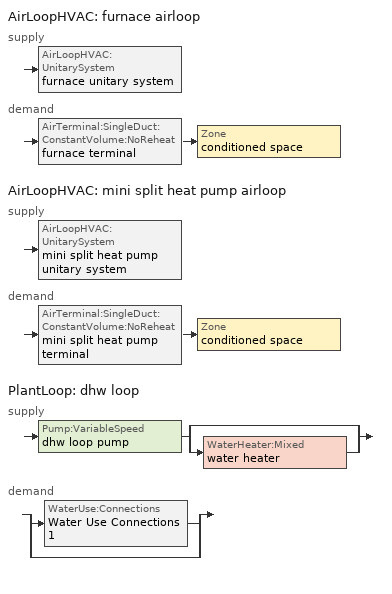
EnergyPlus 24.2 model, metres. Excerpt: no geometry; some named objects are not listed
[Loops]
AirLoopHVAC 'furnace airloop'
 supply: AirLoopHVAC:UnitarySystem 'furnace unitary system'
 demand: AirTerminal:SingleDuct:ConstantVolume:NoReheat 'furnace terminal' > Zone 'conditioned space'
AirLoopHVAC 'mini split heat pump airloop'
 supply: AirLoopHVAC:UnitarySystem 'mini split heat pump unitary system'
 demand: AirTerminal:SingleDuct:ConstantVolume:NoReheat 'mini split heat pump terminal' > Zone 'conditioned space'
PlantLoop 'dhw loop'
 supply: Pump:VariableSpeed 'dhw loop pump' > split
  | bypass
  | WaterHeater:Mixed 'water heater'
 demand: split
  | WaterUse:Connections 'Water Use Connections 1'
  | bypass
[ZoneControl:Thermostat]
conditioned space Thermostat: Zone or ZoneList=conditioned space; Control Type Schedule=conditioned space Thermostat Schedule; Control 1=conditioned space temperature setpoint; Temperature Difference Between Cutout And Setpoint {deltaC}=0
[ThermostatSetpoint:DualSetpoint]
conditioned space temperature setpoint: Heating Setpoint Temperature Schedule=heating setpoint; Cooling Setpoint Temperature Schedule=cooling setpoint
[AirTerminal:SingleDuct:ConstantVolume:NoReheat] Availability Schedule=Always On Discrete
Name | Maximum Air Flow Rate {m3/s}
furnace terminal | 0.518198
mini split heat pump terminal | 0.37567
[Zone equipment]
conditioned space: furnace terminal, mini split heat pump terminal
[AirLoopHVAC] Design Return Air Flow Fraction of Supply Air Flow=1
Name | Design Supply Air Flow Rate {m3/s}
furnace airloop | 0.518198
mini split heat pump airloop | 0.37567
[Sizing:System] Type of Load to Size On=Sensible; Design Outdoor Air Flow Rate {m3/s}=Autosize; Central Heating Maximum System Air Flow Ratio=0.3; Preheat Design Temperature {C}=7; Preheat Design Humidity Ratio {kgWater/kgDryAir}=0.008; Precool Design Temperature {C}=12.8; Precool Design Humidity Ratio {kgWater/kgDryAir}=0.008; Central Cooling Design Supply Air Temperature {C}=12.8; Central Heating Design Supply Air Temperature {C}=16.7; Type of Zone Sum to Use=NonCoincident; 100% Outdoor Air in Cooling=Yes; 100% Outdoor Air in Heating=Yes; Central Cooling Design Supply Air Humidity Ratio {kgWater/kgDryAir}=0.0085; Central Heating Design Supply Air Humidity Ratio {kgWater/kgDryAir}=0.008; Cooling Supply Air Flow Rate Method=DesignDay; Cooling Supply Air Flow Rate {m3/s}=0; Cooling Supply Air Flow Rate Per Floor Area {m3/s-m2}=0.00996765; Cooling Fraction of Autosized Cooling Supply Air Flow Rate=1; Cooling Supply Air Flow Rate Per Unit Cooling Capacity {m3/s-W}=3.94755e-05; Heating Supply Air Flow Rate Method=DesignDay; Heating Supply Air Flow Rate {m3/s}=0; Heating Supply Air Flow Rate Per Floor Area {m3/s-m2}=0.00996765; Heating Fraction of Autosized Heating Supply Air Flow Rate=1; Heating Fraction of Autosized Cooling Supply Air Flow Rate=1; Heating Supply Air Flow Rate Per Unit Heating Capacity {m3/s-W}=3.15882e-05; System Outdoor Air Method=ZoneSum; Zone Maximum Outdoor Air Fraction=1; Cooling Design Capacity Method=CoolingDesignCapacity; Cooling Design Capacity {W}=Autosize; Cooling Design Capacity Per Floor Area {W/m2}=234.7; Fraction of Autosized Cooling Design Capacity=1; Heating Design Capacity Method=HeatingDesignCapacity; Heating Design Capacity {W}=Autosize; Heating Design Capacity Per Floor Area {W/m2}=157; Fraction of Autosized Heating Design Capacity=1; Central Cooling Capacity Control Method=OnOff; Occupant Diversity=Autosize
furnace airloop; mini split heat pump airloop
[AvailabilityManager:Scheduled] Schedule=Always On Discrete
furnace airloop Availability Manager; mini split heat pump airloop Availability Manager
[AirLoopHVAC:UnitarySystem] Control Type=Load; Controlling Zone or Thermostat Location=conditioned space; Dehumidification Control Type=None; Availability Schedule=Always On Discrete; Fan Placement=BlowThrough; DX Heating Coil Sizing Ratio=1; Use DOAS DX Cooling Coil=No; Minimum Supply Air Temperature {C}=2; Latent Load Control=SensibleOnlyLoadControl; Heating Supply Air Flow Rate Method=SupplyAirFlowRate; No Load Supply Air Flow Rate Method=SupplyAirFlowRate; No Load Supply Air Flow Rate {m3/s}=0; No Load Supply Air Flow Rate Control Set To Low Speed=Yes; Maximum Supply Air Temperature {C}=48.8889; Maximum Outdoor Dry-Bulb Temperature for Supplemental Heater Operation {C}=21; Ancillary On-Cycle Electric Power {W}=0; Ancillary Off-Cycle Electric Power {W}=0
Name | Supply Fan | Supply Air Fan Operating Mode Schedule | Heating Coil | Cooling Supply Air Flow Rate Method | Heating Supply Air Flow Rate {m3/s} | Cooling Coil | Cooling Supply Air Flow Rate {m3/s} | Design Specification Multispeed Object
furnace unitary system | furnace supply fan | furnace auto fan schedule | furnace htg coil | None | 0.518198
mini split heat pump unitary system | mini split heat pump supply fan | mini split heat pump auto fan schedule | mini split heat pump htg coil | SupplyAirFlowRate | 0.37567 | mini split heat pump clg coil | 0.37567 | Unitary System Performance Multispeed 1
[Fan:SystemModel] Availability Schedule=Always On Discrete; Speed Control Method=Discrete; Electric Power Minimum Flow Rate Fraction=0.2; Design Pressure Rise {Pa}=500; Motor Efficiency=1; Motor In Air Stream Fraction=1; Design Electric Power Consumption {W}=Autosize; Design Power Sizing Method=PowerPerFlow; Electric Power Per Unit Flow Rate Per Unit Pressure {W/((m3/s)-Pa)}=1.66667; Fan Total Efficiency=0.7; Motor Loss Radiative Fraction=0
Name | Design Maximum Air Flow Rate {m3/s} | Electric Power Per Unit Flow Rate {W/(m3/s)} | Number of Speeds | Speed Flow Fraction 1 | Speed Electric Power Fraction 1 | Speed Flow Fraction 2 | Speed Electric Power Fraction 2 | Speed Flow Fraction 3 | Speed Electric Power Fraction 3 | Speed Flow Fraction 4 | Speed Electric Power Fraction 4
furnace supply fan | 0.518198 | 1059.44 | 1 | 1 | 1
mini split heat pump supply fan | 0.462648 | 148.322 | 4 | 0.20706 | 0.00888 | 0.252 | 0.016 | 0.812 | 0.53539 | 1 | 1
[Coil:Heating:Fuel]
furnace htg coil: Availability Schedule=Always On Discrete; Fuel Type=FuelOilNo2; Burner Efficiency=0.83; Nominal Capacity {W}=17644.3; On Cycle Parasitic Electric Load {W}=0; Off Cycle Parasitic Fuel Load {W}=0
[Coil:Heating:DX:MultiSpeed]
mini split heat pump htg coil: Availability Schedule=Always On Discrete; Minimum Outdoor Dry-Bulb Temperature for Compressor Operation {C}=-3.88889; Crankcase Heater Capacity {W}=50; Maximum Outdoor Dry-Bulb Temperature for Crankcase Heater Operation {C}=10; Defrost Energy Input Ratio Function of Temperature Curve=Defrosteir; Maximum Outdoor Dry-Bulb Temperature for Defrost Operation {C}=4.44444; Defrost Strategy=ReverseCycle; Defrost Control=Timed; Defrost Time Period Fraction=0.058333; Resistive Defrost Heater Capacity {W}=AutoSize; Apply Part Load Fraction to Speeds Greater than 1=No; Fuel Type=Electricity; Region number for Calculating HSPF=4; Number of Speeds=2; Speed Gross Rated Heating Capacity 1 {W}=2171.32; Speed Gross Rated Heating COP 1 {W/W}=4.43067; Speed Rated Air Flow Rate 1 {m3/s}=0.116612; Speed Rated Supply Air Fan Power Per Volume Flow Rate 2017 1 {W/(m3/s)}=773.3; Speed Rated Supply Air Fan Power Per Volume Flow Rate 2023 1 {W/(m3/s)}=934.4; Speed Heating Capacity Function of Temperature Curve Name 1=Heat-CAP-fT1; Speed Heating Capacity Function of Flow Fraction Curve Name 1=Heat-CAP-fFF1; Speed Energy Input Ratio Function of Temperature Curve Name 1=Heat-EIR-fT1; Speed Energy Input Ratio Function of Flow Fraction Curve Name 1=Heat-EIR-fFF1; Speed Part Load Fraction Correlation Curve Name 1=Heat-PLF-fPLR1; Speed Rated Waste Heat Fraction of Power Input 1=0.2; Speed Waste Heat Function of Temperature Curve Name 1=ConstantBiquadratic 1; Speed Gross Rated Heating Capacity 2 {W}=8552.05; Speed Gross Rated Heating COP 2 {W/W}=3.10039; Speed Rated Air Flow Rate 2 {m3/s}=0.462744; Speed Rated Supply Air Fan Power Per Volume Flow Rate 2017 2 {W/(m3/s)}=773.3; Speed Rated Supply Air Fan Power Per Volume Flow Rate 2023 2 {W/(m3/s)}=934.4; Speed Heating Capacity Function of Temperature Curve Name 2=Heat-CAP-fT2; Speed Heating Capacity Function of Flow Fraction Curve Name 2=Heat-CAP-fFF2; Speed Energy Input Ratio Function of Temperature Curve Name 2=Heat-EIR-fT2; Speed Energy Input Ratio Function of Flow Fraction Curve Name 2=Heat-EIR-fFF2; Speed Part Load Fraction Correlation Curve Name 2=Heat-PLF-fPLR2; Speed Rated Waste Heat Fraction of Power Input 2=0.2; Speed Waste Heat Function of Temperature Curve Name 2=ConstantBiquadratic 1
[Coil:Cooling:DX:MultiSpeed]
mini split heat pump clg coil: Availability Schedule=Always On Discrete; Condenser Type=AirCooled; Minimum Outdoor Dry-Bulb Temperature for Compressor Operation {C}=-25; Apply Part Load Fraction to Speeds Greater than 1=No; Apply Latent Degradation to Speeds Greater than 1=No; Crankcase Heater Capacity {W}=50; Maximum Outdoor Dry-Bulb Temperature for Crankcase Heater Operation {C}=10; Basin Heater Capacity {W/K}=0; Basin Heater Setpoint Temperature {C}=2; Fuel Type=Electricity; Number of Speeds=2; Speed Gross Rated Total Cooling Capacity 1 {W}=1785.62; Speed Gross Rated Sensible Heat Ratio 1=0.806404; Speed Gross Rated Cooling COP 1 {W/W}=4.12611; Speed Rated Air Flow Rate 1 {m3/s}=0.0958163; Speed Rated Evaporator Fan Power Per Volume Flow Rate 2017 1 {W/(m3/s)}=773.3; Speed Rated Evaporator Fan Power Per Volume Flow Rate 2023 1 {W/(m3/s)}=934.4; Speed Total Cooling Capacity Function of Temperature Curve Name 1=Cool-CAP-fT1; Speed Total Cooling Capacity Function of Flow Fraction Curve Name 1=Cool-CAP-fFF1; Speed Energy Input Ratio Function of Temperature Curve Name 1=Cool-EIR-fT1; Speed Energy Input Ratio Function of Flow Fraction Curve Name 1=Cool-EIR-fFF1; Speed Part Load Fraction Correlation Curve Name 1=Cool-PLF-fPLR1; Speed Nominal Time for Condensate Removal to Begin 1 {s}=1000; Speed Ratio of Initial Moisture Evaporation Rate and Steady State Latent Capacity 1=1.5; Speed Maximum Cycling Rate 1 {cycles/hr}=3; Speed Latent Capacity Time Constant 1 {s}=45; Speed Rated Waste Heat Fraction of Power Input 1=0.2; Speed Waste Heat Function of Temperature Curve Name 1=ConstantBiquadratic; Speed Evaporative Condenser Effectiveness 1=0.9; Speed Evaporative Condenser Air Flow Rate 1 {m3/s}=AutoSize; Speed Rated Evaporative Condenser Pump Power Consumption 1 {W}=AutoSize; Speed Gross Rated Total Cooling Capacity 2 {W}=7036.75; Speed Gross Rated Sensible Heat Ratio 2=0.759942; Speed Gross Rated Cooling COP 2 {W/W}=3.06265; Speed Rated Air Flow Rate 2 {m3/s}=0.375749; Speed Rated Evaporator Fan Power Per Volume Flow Rate 2017 2 {W/(m3/s)}=773.3; Speed Rated Evaporator Fan Power Per Volume Flow Rate 2023 2 {W/(m3/s)}=934.4; Speed Total Cooling Capacity Function of Temperature Curve Name 2=Cool-CAP-fT2; Speed Total Cooling Capacity Function of Flow Fraction Curve Name 2=Cool-CAP-fFF2; Speed Energy Input Ratio Function of Temperature Curve Name 2=Cool-EIR-fT2; Speed Energy Input Ratio Function of Flow Fraction Curve Name 2=Cool-EIR-fFF2; Speed Part Load Fraction Correlation Curve Name 2=Cool-PLF-fPLR2; Speed Nominal Time for Condensate Removal to Begin 2 {s}=1000; Speed Ratio of Initial Moisture Evaporation Rate and Steady State Latent Capacity 2=1.5; Speed Maximum Cycling Rate 2 {cycles/hr}=3; Speed Latent Capacity Time Constant 2 {s}=45; Speed Rated Waste Heat Fraction of Power Input 2=0.2; Speed Waste Heat Function of Temperature Curve Name 2=ConstantBiquadratic; Speed Evaporative Condenser Effectiveness 2=0.9; Speed Evaporative Condenser Air Flow Rate 2 {m3/s}=AutoSize; Speed Rated Evaporative Condenser Pump Power Consumption 2 {W}=AutoSize
[UnitarySystemPerformance:Multispeed]
Unitary System Performance Multispeed 1: Number of Speeds for Heating=2; Number of Speeds for Cooling=2; Single Mode Operation=No; No Load Supply Air Flow Rate Ratio=1; Heating Speed Supply Air Flow Ratio 1=0.310345; Cooling Speed Supply Air Flow Ratio 1=0.255; Heating Speed Supply Air Flow Ratio 2=1.23153; Cooling Speed Supply Air Flow Ratio 2=1
[PlantLoop]
dhw loop: Fluid Type=Water; Plant Equipment Operation Scheme=dhw loop Operation Schemes; Maximum Loop Temperature {C}=100; Minimum Loop Temperature {C}=0; Maximum Loop Flow Rate {m3/s}=0.01; Minimum Loop Flow Rate {m3/s}=0; Plant Loop Volume {m3}=0.003; Load Distribution Scheme=Optimal; Plant Loop Demand Calculation Scheme=SingleSetpoint; Common Pipe Simulation=None
[Sizing:Plant]
dhw loop: Loop Type=Heating; Design Loop Exit Temperature {C}=56; Loop Design Temperature Difference {deltaC}=5.55556; Sizing Option=NonCoincident; Zone Timesteps in Averaging Window=1; Coincident Sizing Factor Mode=None
[Pump:VariableSpeed]
dhw loop pump: Design Maximum Flow Rate {m3/s}=0.01; Design Pump Head {Pa}=1; Design Power Consumption {W}=0; Motor Efficiency=0.85; Fraction of Motor Inefficiencies to Fluid Stream=0; Coefficient 1 of the Part Load Performance Curve=0; Coefficient 2 of the Part Load Performance Curve=1; Coefficient 3 of the Part Load Performance Curve=0; Coefficient 4 of the Part Load Performance Curve=0; Design Minimum Flow Rate {m3/s}=0; Pump Control Type=Intermittent; Skin Loss Radiative Fraction=0.5; Design Power Sizing Method=PowerPerFlowPerPressure; Design Electric Power per Unit Flow Rate {W/(m3/s)}=348701.1; Design Shaft Power per Unit Flow Rate per Unit Head {W/((m3/s)-Pa)}=1.28205; Design Minimum Flow Rate Fraction=0
[WaterHeater:Mixed]
water heater: Tank Volume {m3}=0.170344; Setpoint Temperature Schedule=water heater setpoint; Deadband Temperature Difference {deltaC}=2; Maximum Temperature Limit {C}=99; Heater Control Type=Cycle; Heater Maximum Capacity {W}=11999.8; Heater Minimum Capacity {W}=0; Heater Ignition Minimum Flow Rate {m3/s}=0; Heater Ignition Delay {s}=0; Heater Fuel Type=Electricity; Heater Thermal Efficiency=1; Off Cycle Parasitic Fuel Consumption Rate {W}=0; Off Cycle Parasitic Fuel Type=Electricity; Off Cycle Parasitic Heat Fraction to Tank=0; On Cycle Parasitic Fuel Consumption Rate {W}=0; On Cycle Parasitic Fuel Type=Electricity; On Cycle Parasitic Heat Fraction to Tank=0; Ambient Temperature Indicator=Zone; Ambient Temperature Zone=conditioned space; Off Cycle Loss Coefficient to Ambient Temperature {W/K}=2.90339; Off Cycle Loss Fraction to Zone=1; On Cycle Loss Coefficient to Ambient Temperature {W/K}=2.90339; On Cycle Loss Fraction to Zone=1; Use Side Effectiveness=1; Source Side Effectiveness=1; Use Side Design Flow Rate {m3/s}=Autosize; Source Side Design Flow Rate {m3/s}=Autosize; Indirect Water Heating Recovery Time {hr}=1.5; Source Side Flow Control Mode=IndirectHeatPrimarySetpoint
[WaterHeater:Sizing]
water heater: Design Mode=PeakDraw; Time Storage Can Meet Peak Draw {hr}=0.538503; Time for Tank Recovery {hr}=0; Nominal Tank Volume for Autosizing Plant Connections {m3}=1
[SetpointManager:Scheduled]
Setpoint Manager Scheduled 1: Control Variable=Temperature; Schedule=dhw temp
[WaterUse:Connections]
Water Use Connections 1: Drain Water Heat Exchanger Type=None; Drain Water Heat Exchanger Destination=Plant; Water Use Equipment Name 1=dhw fixtures; Water Use Equipment Name 2=dhw distribution waste; Water Use Equipment Name 3=clothes washer; Water Use Equipment Name 4=dishwasher
[WaterUse:Equipment]
Name | Peak Flow Rate {m3/s} | Flow Rate Fraction Schedule | Target Temperature Schedule
dhw fixtures | 4.47036e-06 | dhw fixtures schedule | mixed water temperature schedule
dhw distribution waste | 1.35522e-06 | dhw fixtures schedule | mixed water temperature schedule
clothes washer | 9.69919e-07 | clothes washer schedule
dishwasher | 2.90872e-07 | dishwasher schedule
[PlantEquipmentOperationSchemes]
dhw loop Operation Schemes: Control Scheme Object Type 1=PlantEquipmentOperation:HeatingLoad; Control Scheme Name 1=dhw loop Heating Operation Scheme; Control Scheme Schedule Name 1=Always On Discrete
[PlantEquipmentOperation:HeatingLoad]
dhw loop Heating Operation Scheme: Load Range Lower Limit 1 {W}=0; Load Range Upper Limit 1 {W}=1000000000; Range Equipment List Name 1=dhw loop Heating Equipment List
[PlantEquipmentList]
dhw loop Heating Equipment List: WaterHeater:Mixed, water heater
[EnergyManagementSystem:GlobalVariable]
furnace_airloop_Fan_RTF
infil_program_Qfan
infil_program_Qinf
mini_split_heat_pump_airloop_Fan_RTF
natural_vent_program_Qnv
natural_vent_program_Qwhf
[EnergyManagementSystem:InternalVariable] Internal Data Type=Fan Maximum Mass Flow Rate
Name | Internal Data Index Key
furnace_airloop_max_sup_fan_mfr | furnace supply fan
mini_split_heat_pump_airloop_max_sup_fan_mfr | mini split heat pump supply fan
[EnergyManagementSystem:Sensor]
Name | Output:Variable or Output:Meter Index Key | Output:Variable or Output:Meter
airflow_gain | infil flow | Infiltration Sensible Heat Gain Energy
airflow_gain_1 | natural vent flow | Infiltration Sensible Heat Gain Energy
airflow_gain_2 | whole house fan flow | Infiltration Sensible Heat Gain Energy
airflow_loss | infil flow | Infiltration Sensible Heat Loss Energy
airflow_loss_1 | natural vent flow | Infiltration Sensible Heat Loss Energy
airflow_loss_2 | whole house fan flow | Infiltration Sensible Heat Loss Energy
clg_load_cond |  | Cooling:EnergyTransfer:Zone:CONDITIONED SPACE
clg_sp_s; clg_sp_s_1 | cooling setpoint | Schedule Value
clothes_dryer_exhaust_0_sch_s | clothes dryer exhaust 0 schedule | Schedule Value
conditioned_space_clg_unmet_s | conditioned space | Zone Cooling Setpoint Not Met Time
conditioned_space_htg_unmet_s | conditioned space | Zone Heating Setpoint Not Met Time
cool_season | cooling season schedule | Schedule Value
dhw_loss | water heater | Water Heater Heat Loss Energy
dhw_rtf | water heater | Water Heater Runtime Fraction
fridge_tin_s; tin_s; tin_s_1 | conditioned space | Zone Mean Air Temperature
furnace_airloop_Fan_RTF_s | furnace supply fan | Fan Runtime Fraction
furnace_htg_coil_s | furnace htg coil | Heating Coil Heating Energy
furnace_supply_fan_s | furnace supply fan | Fan Electricity Energy
htg_load_cond |  | Heating:EnergyTransfer:Zone:CONDITIONED SPACE
htg_sp_s; htg_sp_s_1 | heating setpoint | Schedule Value
ig_ee_conv | clothes dryer | Electric Equipment Convective Heating Energy
ig_ee_conv_1 | clothes washer | Electric Equipment Convective Heating Energy
ig_ee_conv_2 | cooking range | Electric Equipment Convective Heating Energy
ig_ee_conv_3 | dishwasher | Electric Equipment Convective Heating Energy
ig_ee_conv_4 | fridge | Electric Equipment Convective Heating Energy
ig_ee_conv_5 | misc plug loads | Electric Equipment Convective Heating Energy
ig_ee_conv_6 | whole house fan | Electric Equipment Convective Heating Energy
ig_ee_rad | clothes dryer | Electric Equipment Radiant Heating Energy
ig_ee_rad_1 | clothes washer | Electric Equipment Radiant Heating Energy
ig_ee_rad_2 | cooking range | Electric Equipment Radiant Heating Energy
ig_ee_rad_3 | dishwasher | Electric Equipment Radiant Heating Energy
ig_ee_rad_4 | fridge | Electric Equipment Radiant Heating Energy
ig_ee_rad_5 | misc plug loads | Electric Equipment Radiant Heating Energy
ig_ee_rad_6 | whole house fan | Electric Equipment Radiant Heating Energy
ig_lgt_conv | interior lighting | Lights Convective Heating Energy
ig_lgt_rad | interior lighting | Lights Radiant Heating Energy
ig_lgt_vis | interior lighting | Lights Visible Radiation Heating Energy
ig_oe_conv | clothes dryer 1 | Other Equipment Convective Heating Energy
ig_oe_conv_1 | cooking range 1 | Other Equipment Convective Heating Energy
ig_oe_conv_2 | general water use latent | Other Equipment Convective Heating Energy
ig_oe_conv_3 | general water use sensible | Other Equipment Convective Heating Energy
ig_oe_conv_4 | water heater energy adjustment1 | Other Equipment Convective Heating Energy
ig_oe_rad | clothes dryer 1 | Other Equipment Radiant Heating Energy
ig_oe_rad_1 | cooking range 1 | Other Equipment Radiant Heating Energy
ig_oe_rad_2 | general water use latent | Other Equipment Radiant Heating Energy
ig_oe_rad_3 | general water use sensible | Other Equipment Radiant Heating Energy
ig_oe_rad_4 | water heater energy adjustment1 | Other Equipment Radiant Heating Energy
ig_ppl_conv | occupants | People Convective Heating Energy
ig_ppl_rad | occupants | People Radiant Heating Energy
im_conv | furniture mass conditioned space 1 | Surface Inside Face Convection Heat Gain Energy
im_conv_1 | partition wall mass | Surface Inside Face Convection Heat Gain Energy
im_ig | furniture mass conditioned space 1 | Surface Inside Face Internal Gains Radiation Heat Gain Energy
im_ig_1 | partition wall mass | Surface Inside Face Internal Gains Radiation Heat Gain Energy
im_lgt | furniture mass conditioned space 1 | Surface Inside Face Lights Radiation Heat Gain Energy
im_lgt_1 | partition wall mass | Surface Inside Face Lights Radiation Heat Gain Energy
im_sol | furniture mass conditioned space 1 | Surface Inside Face Solar Radiation Heat Gain Energy
im_sol_1 | partition wall mass | Surface Inside Face Solar Radiation Heat Gain Energy
im_surf | furniture mass conditioned space 1 | Surface Inside Face Net Surface Thermal Radiation Heat Gain Energy
im_surf_1 | partition wall mass | Surface Inside Face Net Surface Thermal Radiation Heat Gain Energy
mini_split_heat_pump_airloop_Fan_RTF_s | mini split heat pump supply fan | Fan Runtime Fraction Speed 1
mini_split_heat_pump_airloop_Fan_RTF_s_1 | mini split heat pump supply fan | Fan Runtime Fraction Speed 2
mini_split_heat_pump_airloop_Fan_RTF_s_2 | mini split heat pump supply fan | Fan Runtime Fraction Speed 3
mini_split_heat_pump_airloop_Fan_RTF_s_3 | mini split heat pump supply fan | Fan Runtime Fraction Speed 4
mini_split_heat_pump_clg_coil_s | mini split heat pump clg coil | Cooling Coil Total Cooling Energy
mini_split_heat_pump_htg_coil_s | mini split heat pump htg coil | Heating Coil Heating Energy
mini_split_heat_pump_supply_fan_s | mini split heat pump supply fan | Fan Electricity Energy
mv_conv | mech vent house fan | Electric Equipment Convective Heating Energy
mv_conv_1 | mech vent house fan cfis | Electric Equipment Convective Heating Energy
mv_conv_2 | mech vent house fan latent load | Other Equipment Convective Heating Energy
mv_conv_3 | mech vent house fan sensible load | Other Equipment Convective Heating Energy
mv_rad | mech vent house fan | Electric Equipment Radiant Heating Energy
mv_rad_1 | mech vent house fan cfis | Electric Equipment Radiant Heating Energy
mv_rad_2 | mech vent house fan latent load | Other Equipment Radiant Heating Energy
mv_rad_3 | mech vent house fan sensible load | Other Equipment Radiant Heating Energy
natural_vent_s | natural vent schedule | Schedule Value
out_pb_s |  | Site Outdoor Air Barometric Pressure
out_wt_s |  | Site Outdoor Air Humidity Ratio
site_vw_s |  | Site Wind Speed
ss_back_out | Window1 | Surface Window Shortwave from Zone Back Out Window Heat Transfer Rate
ss_back_out_1 | Window10 | Surface Window Shortwave from Zone Back Out Window Heat Transfer Rate
ss_back_out_10 | Window5 | Surface Window Shortwave from Zone Back Out Window Heat Transfer Rate
ss_back_out_11 | Window6 | Surface Window Shortwave from Zone Back Out Window Heat Transfer Rate
ss_back_out_12 | Window7 | Surface Window Shortwave from Zone Back Out Window Heat Transfer Rate
ss_back_out_13 | Window8 | Surface Window Shortwave from Zone Back Out Window Heat Transfer Rate
ss_back_out_14 | Window9 | Surface Window Shortwave from Zone Back Out Window Heat Transfer Rate
ss_back_out_2 | Window12 | Surface Window Shortwave from Zone Back Out Window Heat Transfer Rate
ss_back_out_3 | Window14 | Surface Window Shortwave from Zone Back Out Window Heat Transfer Rate
ss_back_out_4 | Window15 | Surface Window Shortwave from Zone Back Out Window Heat Transfer Rate
ss_back_out_5 | Window17 | Surface Window Shortwave from Zone Back Out Window Heat Transfer Rate
ss_back_out_6 | Window18 | Surface Window Shortwave from Zone Back Out Window Heat Transfer Rate
ss_back_out_7 | Window19 | Surface Window Shortwave from Zone Back Out Window Heat Transfer Rate
ss_back_out_8 | Window2 | Surface Window Shortwave from Zone Back Out Window Heat Transfer Rate
ss_back_out_9 | Window3 | Surface Window Shortwave from Zone Back Out Window Heat Transfer Rate
ss_conv | Door1 | Surface Inside Face Convection Heat Gain Energy
ss_conv_1 | Door3 | Surface Inside Face Convection Heat Gain Energy
ss_conv_10 | Window2 | Surface Inside Face Convection Heat Gain Energy
ss_conv_11 | Window3 | Surface Inside Face Convection Heat Gain Energy
ss_conv_12 | Window5 | Surface Inside Face Convection Heat Gain Energy
ss_conv_13 | Window6 | Surface Inside Face Convection Heat Gain Energy
ss_conv_14 | Window7 | Surface Inside Face Convection Heat Gain Energy
ss_conv_15 | Window8 | Surface Inside Face Convection Heat Gain Energy
ss_conv_16 | Window9 | Surface Inside Face Convection Heat Gain Energy
ss_conv_2 | Window1 | Surface Inside Face Convection Heat Gain Energy
ss_conv_3 | Window10 | Surface Inside Face Convection Heat Gain Energy
ss_conv_4 | Window12 | Surface Inside Face Convection Heat Gain Energy
ss_conv_5 | Window14 | Surface Inside Face Convection Heat Gain Energy
ss_conv_6 | Window15 | Surface Inside Face Convection Heat Gain Energy
ss_conv_7 | Window17 | Surface Inside Face Convection Heat Gain Energy
ss_conv_8 | Window18 | Surface Inside Face Convection Heat Gain Energy
ss_conv_9 | Window19 | Surface Inside Face Convection Heat Gain Energy
ss_ig | Door1 | Surface Inside Face Internal Gains Radiation Heat Gain Energy
ss_ig_1 | Door3 | Surface Inside Face Internal Gains Radiation Heat Gain Energy
ss_ig_10 | Window2 | Surface Inside Face Internal Gains Radiation Heat Gain Energy
ss_ig_11 | Window3 | Surface Inside Face Internal Gains Radiation Heat Gain Energy
ss_ig_12 | Window5 | Surface Inside Face Internal Gains Radiation Heat Gain Energy
ss_ig_13 | Window6 | Surface Inside Face Internal Gains Radiation Heat Gain Energy
ss_ig_14 | Window7 | Surface Inside Face Internal Gains Radiation Heat Gain Energy
ss_ig_15 | Window8 | Surface Inside Face Internal Gains Radiation Heat Gain Energy
ss_ig_16 | Window9 | Surface Inside Face Internal Gains Radiation Heat Gain Energy
ss_ig_2 | Window1 | Surface Inside Face Internal Gains Radiation Heat Gain Energy
ss_ig_3 | Window10 | Surface Inside Face Internal Gains Radiation Heat Gain Energy
ss_ig_4 | Window12 | Surface Inside Face Internal Gains Radiation Heat Gain Energy
ss_ig_5 | Window14 | Surface Inside Face Internal Gains Radiation Heat Gain Energy
ss_ig_6 | Window15 | Surface Inside Face Internal Gains Radiation Heat Gain Energy
ss_ig_7 | Window17 | Surface Inside Face Internal Gains Radiation Heat Gain Energy
ss_ig_8 | Window18 | Surface Inside Face Internal Gains Radiation Heat Gain Energy
ss_ig_9 | Window19 | Surface Inside Face Internal Gains Radiation Heat Gain Energy
ss_lgt | Door1 | Surface Inside Face Lights Radiation Heat Gain Energy
ss_lgt_1 | Door3 | Surface Inside Face Lights Radiation Heat Gain Energy
ss_sol | Door1 | Surface Inside Face Solar Radiation Heat Gain Energy
ss_sol_1 | Door3 | Surface Inside Face Solar Radiation Heat Gain Energy
ss_surf | Door1 | Surface Inside Face Net Surface Thermal Radiation Heat Gain Energy
ss_surf_1 | Door3 | Surface Inside Face Net Surface Thermal Radiation Heat Gain Energy
ss_surf_10 | Window2 | Surface Inside Face Net Surface Thermal Radiation Heat Gain Energy
ss_surf_11 | Window3 | Surface Inside Face Net Surface Thermal Radiation Heat Gain Energy
ss_surf_12 | Window5 | Surface Inside Face Net Surface Thermal Radiation Heat Gain Energy
ss_surf_13 | Window6 | Surface Inside Face Net Surface Thermal Radiation Heat Gain Energy
ss_surf_14 | Window7 | Surface Inside Face Net Surface Thermal Radiation Heat Gain Energy
ss_surf_15 | Window8 | Surface Inside Face Net Surface Thermal Radiation Heat Gain Energy
ss_surf_16 | Window9 | Surface Inside Face Net Surface Thermal Radiation Heat Gain Energy
ss_surf_2 | Window1 | Surface Inside Face Net Surface Thermal Radiation Heat Gain Energy
ss_surf_3 | Window10 | Surface Inside Face Net Surface Thermal Radiation Heat Gain Energy
ss_surf_4 | Window12 | Surface Inside Face Net Surface Thermal Radiation Heat Gain Energy
ss_surf_5 | Window14 | Surface Inside Face Net Surface Thermal Radiation Heat Gain Energy
ss_surf_6 | Window15 | Surface Inside Face Net Surface Thermal Radiation Heat Gain Energy
ss_surf_7 | Window17 | Surface Inside Face Net Surface Thermal Radiation Heat Gain Energy
ss_surf_8 | Window18 | Surface Inside Face Net Surface Thermal Radiation Heat Gain Energy
ss_surf_9 | Window19 | Surface Inside Face Net Surface Thermal Radiation Heat Gain Energy
ss_trans_in | Window1 | Surface Window Transmitted Solar Radiation Rate
ss_trans_in_1 | Window10 | Surface Window Transmitted Solar Radiation Rate
ss_trans_in_10 | Window5 | Surface Window Transmitted Solar Radiation Rate
ss_trans_in_11 | Window6 | Surface Window Transmitted Solar Radiation Rate
ss_trans_in_12 | Window7 | Surface Window Transmitted Solar Radiation Rate
ss_trans_in_13 | Window8 | Surface Window Transmitted Solar Radiation Rate
ss_trans_in_14 | Window9 | Surface Window Transmitted Solar Radiation Rate
ss_trans_in_2 | Window12 | Surface Window Transmitted Solar Radiation Rate
ss_trans_in_3 | Window14 | Surface Window Transmitted Solar Radiation Rate
ss_trans_in_4 | Window15 | Surface Window Transmitted Solar Radiation Rate
ss_trans_in_5 | Window17 | Surface Window Transmitted Solar Radiation Rate
ss_trans_in_6 | Window18 | Surface Window Transmitted Solar Radiation Rate
ss_trans_in_7 | Window19 | Surface Window Transmitted Solar Radiation Rate
ss_trans_in_8 | Window2 | Surface Window Transmitted Solar Radiation Rate
ss_trans_in_9 | Window3 | Surface Window Transmitted Solar Radiation Rate
ss_trans_out | Window1 | Surface Inside Face Initial Transmitted Diffuse Transmitted Out Window Solar Radiation Rate
ss_trans_out_1 | Window10 | Surface Inside Face Initial Transmitted Diffuse Transmitted Out Window Solar Radiation Rate
ss_trans_out_10 | Window5 | Surface Inside Face Initial Transmitted Diffuse Transmitted Out Window Solar Radiation Rate
ss_trans_out_11 | Window6 | Surface Inside Face Initial Transmitted Diffuse Transmitted Out Window Solar Radiation Rate
ss_trans_out_12 | Window7 | Surface Inside Face Initial Transmitted Diffuse Transmitted Out Window Solar Radiation Rate
ss_trans_out_13 | Window8 | Surface Inside Face Initial Transmitted Diffuse Transmitted Out Window Solar Radiation Rate
ss_trans_out_14 | Window9 | Surface Inside Face Initial Transmitted Diffuse Transmitted Out Window Solar Radiation Rate
ss_trans_out_2 | Window12 | Surface Inside Face Initial Transmitted Diffuse Transmitted Out Window Solar Radiation Rate
ss_trans_out_3 | Window14 | Surface Inside Face Initial Transmitted Diffuse Transmitted Out Window Solar Radiation Rate
ss_trans_out_4 | Window15 | Surface Inside Face Initial Transmitted Diffuse Transmitted Out Window Solar Radiation Rate
ss_trans_out_5 | Window17 | Surface Inside Face Initial Transmitted Diffuse Transmitted Out Window Solar Radiation Rate
ss_trans_out_6 | Window18 | Surface Inside Face Initial Transmitted Diffuse Transmitted Out Window Solar Radiation Rate
ss_trans_out_7 | Window19 | Surface Inside Face Initial Transmitted Diffuse Transmitted Out Window Solar Radiation Rate
ss_trans_out_8 | Window2 | Surface Inside Face Initial Transmitted Diffuse Transmitted Out Window Solar Radiation Rate
ss_trans_out_9 | Window3 | Surface Inside Face Initial Transmitted Diffuse Transmitted Out Window Solar Radiation Rate
s_conv | Floor1 | Surface Inside Face Convection Heat Gain Energy
s_conv_1 | Floor2 | Surface Inside Face Convection Heat Gain Energy
s_conv_10 | RimJoist2:225 | Surface Inside Face Convection Heat Gain Energy
s_conv_11 | RimJoist2:315 | Surface Inside Face Convection Heat Gain Energy
s_conv_12 | RimJoist2:45 | Surface Inside Face Convection Heat Gain Energy
s_conv_13 | Roof2:135 | Surface Inside Face Convection Heat Gain Energy
s_conv_14 | Roof2:225 | Surface Inside Face Convection Heat Gain Energy
s_conv_15 | Roof2:315 | Surface Inside Face Convection Heat Gain Energy
s_conv_16 | Roof2:45 | Surface Inside Face Convection Heat Gain Energy
s_conv_17 | Slab1 | Surface Inside Face Convection Heat Gain Energy
s_conv_18 | Wall1:135 | Surface Inside Face Convection Heat Gain Energy
s_conv_19 | Wall1:225 | Surface Inside Face Convection Heat Gain Energy
s_conv_2 | FoundationWall1 | Surface Inside Face Convection Heat Gain Energy
s_conv_20 | Wall1:315 | Surface Inside Face Convection Heat Gain Energy
s_conv_21 | Wall1:45 | Surface Inside Face Convection Heat Gain Energy
s_conv_22 | Wall2:135 | Surface Inside Face Convection Heat Gain Energy
s_conv_23 | Wall2:225 | Surface Inside Face Convection Heat Gain Energy
s_conv_24 | Wall2:315 | Surface Inside Face Convection Heat Gain Energy
s_conv_25 | Wall2:45 | Surface Inside Face Convection Heat Gain Energy
s_conv_3 | inferred conditioned ceiling | Surface Inside Face Convection Heat Gain Energy
s_conv_4 | inferred conditioned floor | Surface Inside Face Convection Heat Gain Energy
s_conv_5 | RimJoist1:135 | Surface Inside Face Convection Heat Gain Energy
s_conv_6 | RimJoist1:225 | Surface Inside Face Convection Heat Gain Energy
s_conv_7 | RimJoist1:315 | Surface Inside Face Convection Heat Gain Energy
s_conv_8 | RimJoist1:45 | Surface Inside Face Convection Heat Gain Energy
s_conv_9 | RimJoist2:135 | Surface Inside Face Convection Heat Gain Energy
s_ig | Floor1 | Surface Inside Face Internal Gains Radiation Heat Gain Energy
s_ig_1 | Floor2 | Surface Inside Face Internal Gains Radiation Heat Gain Energy
s_ig_10 | RimJoist2:225 | Surface Inside Face Internal Gains Radiation Heat Gain Energy
s_ig_11 | RimJoist2:315 | Surface Inside Face Internal Gains Radiation Heat Gain Energy
s_ig_12 | RimJoist2:45 | Surface Inside Face Internal Gains Radiation Heat Gain Energy
s_ig_13 | Roof2:135 | Surface Inside Face Internal Gains Radiation Heat Gain Energy
s_ig_14 | Roof2:225 | Surface Inside Face Internal Gains Radiation Heat Gain Energy
s_ig_15 | Roof2:315 | Surface Inside Face Internal Gains Radiation Heat Gain Energy
s_ig_16 | Roof2:45 | Surface Inside Face Internal Gains Radiation Heat Gain Energy
s_ig_17 | Slab1 | Surface Inside Face Internal Gains Radiation Heat Gain Energy
s_ig_18 | Wall1:135 | Surface Inside Face Internal Gains Radiation Heat Gain Energy
s_ig_19 | Wall1:225 | Surface Inside Face Internal Gains Radiation Heat Gain Energy
s_ig_2 | FoundationWall1 | Surface Inside Face Internal Gains Radiation Heat Gain Energy
s_ig_20 | Wall1:315 | Surface Inside Face Internal Gains Radiation Heat Gain Energy
s_ig_21 | Wall1:45 | Surface Inside Face Internal Gains Radiation Heat Gain Energy
s_ig_22 | Wall2:135 | Surface Inside Face Internal Gains Radiation Heat Gain Energy
s_ig_23 | Wall2:225 | Surface Inside Face Internal Gains Radiation Heat Gain Energy
s_ig_24 | Wall2:315 | Surface Inside Face Internal Gains Radiation Heat Gain Energy
s_ig_25 | Wall2:45 | Surface Inside Face Internal Gains Radiation Heat Gain Energy
s_ig_3 | inferred conditioned ceiling | Surface Inside Face Internal Gains Radiation Heat Gain Energy
s_ig_4 | inferred conditioned floor | Surface Inside Face Internal Gains Radiation Heat Gain Energy
s_ig_5 | RimJoist1:135 | Surface Inside Face Internal Gains Radiation Heat Gain Energy
s_ig_6 | RimJoist1:225 | Surface Inside Face Internal Gains Radiation Heat Gain Energy
s_ig_7 | RimJoist1:315 | Surface Inside Face Internal Gains Radiation Heat Gain Energy
s_ig_8 | RimJoist1:45 | Surface Inside Face Internal Gains Radiation Heat Gain Energy
s_ig_9 | RimJoist2:135 | Surface Inside Face Internal Gains Radiation Heat Gain Energy
s_lgt | Floor1 | Surface Inside Face Lights Radiation Heat Gain Energy
s_lgt_1 | Floor2 | Surface Inside Face Lights Radiation Heat Gain Energy
s_lgt_10 | RimJoist2:225 | Surface Inside Face Lights Radiation Heat Gain Energy
s_lgt_11 | RimJoist2:315 | Surface Inside Face Lights Radiation Heat Gain Energy
s_lgt_12 | RimJoist2:45 | Surface Inside Face Lights Radiation Heat Gain Energy
s_lgt_13 | Roof2:135 | Surface Inside Face Lights Radiation Heat Gain Energy
s_lgt_14 | Roof2:225 | Surface Inside Face Lights Radiation Heat Gain Energy
s_lgt_15 | Roof2:315 | Surface Inside Face Lights Radiation Heat Gain Energy
s_lgt_16 | Roof2:45 | Surface Inside Face Lights Radiation Heat Gain Energy
s_lgt_17 | Slab1 | Surface Inside Face Lights Radiation Heat Gain Energy
s_lgt_18 | Wall1:135 | Surface Inside Face Lights Radiation Heat Gain Energy
s_lgt_19 | Wall1:225 | Surface Inside Face Lights Radiation Heat Gain Energy
s_lgt_2 | FoundationWall1 | Surface Inside Face Lights Radiation Heat Gain Energy
s_lgt_20 | Wall1:315 | Surface Inside Face Lights Radiation Heat Gain Energy
s_lgt_21 | Wall1:45 | Surface Inside Face Lights Radiation Heat Gain Energy
s_lgt_22 | Wall2:135 | Surface Inside Face Lights Radiation Heat Gain Energy
s_lgt_23 | Wall2:225 | Surface Inside Face Lights Radiation Heat Gain Energy
s_lgt_24 | Wall2:315 | Surface Inside Face Lights Radiation Heat Gain Energy
s_lgt_25 | Wall2:45 | Surface Inside Face Lights Radiation Heat Gain Energy
s_lgt_3 | inferred conditioned ceiling | Surface Inside Face Lights Radiation Heat Gain Energy
s_lgt_4 | inferred conditioned floor | Surface Inside Face Lights Radiation Heat Gain Energy
s_lgt_5 | RimJoist1:135 | Surface Inside Face Lights Radiation Heat Gain Energy
s_lgt_6 | RimJoist1:225 | Surface Inside Face Lights Radiation Heat Gain Energy
s_lgt_7 | RimJoist1:315 | Surface Inside Face Lights Radiation Heat Gain Energy
s_lgt_8 | RimJoist1:45 | Surface Inside Face Lights Radiation Heat Gain Energy
s_lgt_9 | RimJoist2:135 | Surface Inside Face Lights Radiation Heat Gain Energy
s_sol | Floor1 | Surface Inside Face Solar Radiation Heat Gain Energy
s_sol_1 | Floor2 | Surface Inside Face Solar Radiation Heat Gain Energy
s_sol_10 | RimJoist2:225 | Surface Inside Face Solar Radiation Heat Gain Energy
s_sol_11 | RimJoist2:315 | Surface Inside Face Solar Radiation Heat Gain Energy
s_sol_12 | RimJoist2:45 | Surface Inside Face Solar Radiation Heat Gain Energy
s_sol_13 | Roof2:135 | Surface Inside Face Solar Radiation Heat Gain Energy
s_sol_14 | Roof2:225 | Surface Inside Face Solar Radiation Heat Gain Energy
s_sol_15 | Roof2:315 | Surface Inside Face Solar Radiation Heat Gain Energy
s_sol_16 | Roof2:45 | Surface Inside Face Solar Radiation Heat Gain Energy
s_sol_17 | Slab1 | Surface Inside Face Solar Radiation Heat Gain Energy
s_sol_18 | Wall1:135 | Surface Inside Face Solar Radiation Heat Gain Energy
s_sol_19 | Wall1:225 | Surface Inside Face Solar Radiation Heat Gain Energy
s_sol_2 | FoundationWall1 | Surface Inside Face Solar Radiation Heat Gain Energy
s_sol_20 | Wall1:315 | Surface Inside Face Solar Radiation Heat Gain Energy
s_sol_21 | Wall1:45 | Surface Inside Face Solar Radiation Heat Gain Energy
s_sol_22 | Wall2:135 | Surface Inside Face Solar Radiation Heat Gain Energy
s_sol_23 | Wall2:225 | Surface Inside Face Solar Radiation Heat Gain Energy
s_sol_24 | Wall2:315 | Surface Inside Face Solar Radiation Heat Gain Energy
s_sol_25 | Wall2:45 | Surface Inside Face Solar Radiation Heat Gain Energy
s_sol_3 | inferred conditioned ceiling | Surface Inside Face Solar Radiation Heat Gain Energy
s_sol_4 | inferred conditioned floor | Surface Inside Face Solar Radiation Heat Gain Energy
s_sol_5 | RimJoist1:135 | Surface Inside Face Solar Radiation Heat Gain Energy
s_sol_6 | RimJoist1:225 | Surface Inside Face Solar Radiation Heat Gain Energy
s_sol_7 | RimJoist1:315 | Surface Inside Face Solar Radiation Heat Gain Energy
s_sol_8 | RimJoist1:45 | Surface Inside Face Solar Radiation Heat Gain Energy
s_sol_9 | RimJoist2:135 | Surface Inside Face Solar Radiation Heat Gain Energy
s_surf | Floor1 | Surface Inside Face Net Surface Thermal Radiation Heat Gain Energy
s_surf_1 | Floor2 | Surface Inside Face Net Surface Thermal Radiation Heat Gain Energy
s_surf_10 | RimJoist2:225 | Surface Inside Face Net Surface Thermal Radiation Heat Gain Energy
s_surf_11 | RimJoist2:315 | Surface Inside Face Net Surface Thermal Radiation Heat Gain Energy
s_surf_12 | RimJoist2:45 | Surface Inside Face Net Surface Thermal Radiation Heat Gain Energy
s_surf_13 | Roof2:135 | Surface Inside Face Net Surface Thermal Radiation Heat Gain Energy
s_surf_14 | Roof2:225 | Surface Inside Face Net Surface Thermal Radiation Heat Gain Energy
s_surf_15 | Roof2:315 | Surface Inside Face Net Surface Thermal Radiation Heat Gain Energy
s_surf_16 | Roof2:45 | Surface Inside Face Net Surface Thermal Radiation Heat Gain Energy
s_surf_17 | Slab1 | Surface Inside Face Net Surface Thermal Radiation Heat Gain Energy
s_surf_18 | Wall1:135 | Surface Inside Face Net Surface Thermal Radiation Heat Gain Energy
s_surf_19 | Wall1:225 | Surface Inside Face Net Surface Thermal Radiation Heat Gain Energy
s_surf_2 | FoundationWall1 | Surface Inside Face Net Surface Thermal Radiation Heat Gain Energy
s_surf_20 | Wall1:315 | Surface Inside Face Net Surface Thermal Radiation Heat Gain Energy
s_surf_21 | Wall1:45 | Surface Inside Face Net Surface Thermal Radiation Heat Gain Energy
s_surf_22 | Wall2:135 | Surface Inside Face Net Surface Thermal Radiation Heat Gain Energy
s_surf_23 | Wall2:225 | Surface Inside Face Net Surface Thermal Radiation Heat Gain Energy
s_surf_24 | Wall2:315 | Surface Inside Face Net Surface Thermal Radiation Heat Gain Energy
s_surf_25 | Wall2:45 | Surface Inside Face Net Surface Thermal Radiation Heat Gain Energy
s_surf_3 | inferred conditioned ceiling | Surface Inside Face Net Surface Thermal Radiation Heat Gain Energy
s_surf_4 | inferred conditioned floor | Surface Inside Face Net Surface Thermal Radiation Heat Gain Energy
s_surf_5 | RimJoist1:135 | Surface Inside Face Net Surface Thermal Radiation Heat Gain Energy
s_surf_6 | RimJoist1:225 | Surface Inside Face Net Surface Thermal Radiation Heat Gain Energy
s_surf_7 | RimJoist1:315 | Surface Inside Face Net Surface Thermal Radiation Heat Gain Energy
s_surf_8 | RimJoist1:45 | Surface Inside Face Net Surface Thermal Radiation Heat Gain Energy
s_surf_9 | RimJoist2:135 | Surface Inside Face Net Surface Thermal Radiation Heat Gain Energy
tout_db; tout_db_1 | Environment | Site Outdoor Air Drybulb Temperature
tout_s | conditioned space | Zone Outdoor Air Drybulb Temperature
water_heater_energy | water heater | Water Heater Electricity Rate
water_heater_off_cycle_parasitic | water heater | Water Heater Off Cycle Parasitic Electricity Rate
water_heater_on_cycle_parasitic | water heater | Water Heater On Cycle Parasitic Electricity Rate
win_s | conditioned space | Zone Air Humidity Ratio
[EnergyManagementSystem:Actuator]
Name | Actuated Component Unique | Actuated Component Type | Actuated Component Control Type
fridge_schedule_act | fridge schedule | Schedule:Constant | Schedule Value
infil_flow_act | infil flow | Zone Infiltration | Air Exchange Flow Rate
mech_vent_house_fan_cfis_act | mech vent house fan cfis | ElectricEquipment | Electricity Rate
mech_vent_house_fan_latent_load_act | mech vent house fan latent load | OtherEquipment | Power Level
mech_vent_house_fan_sensible_load_act | mech vent house fan sensible load | OtherEquipment | Power Level
mini_split_heat_pump_supply_fan_pressure_rise_act | mini split heat pump supply fan | Fan | Fan Pressure Rise
mini_split_heat_pump_supply_fan_total_efficiency_act | mini split heat pump supply fan | Fan | Fan Total Efficiency
natural_vent_flow_act | natural vent flow | Zone Infiltration | Air Exchange Flow Rate
Sequential_Fraction_Schedule_act | Sequential Fraction Schedule | Schedule:Constant | Schedule Value
water_heater_ec_adj_act | water heater energy adjustment1 | OtherEquipment | Power Level
whole_house_fan_act | whole house fan | ElectricEquipment | Electricity Rate
whole_house_fan_flow_act | whole house fan flow | Zone Infiltration | Air Exchange Flow Rate
whole_house_fan_mix_act | whole house fan mix | ZoneMixing | Air Exchange Flow Rate
[EnergyManagementSystem:Program]
fridge_schedule_program: Set Tin = fridge_tin_s*(9.0/5.0)+32.0; Set fridge_schedule_act = 0; If (Hour == 0); Set fridge_schedule_act = (-0.487+0.019*Tin); ElseIf (Hour == 1); Set fridge_schedule_act = (-0.34+0.016*Tin); ElseIf (Hour == 2); Set fridge_schedule_act = (-0.37+0.017*Tin); ElseIf (Hour == 3); Set fridge_schedule_act = (-0.361+0.016*Tin); ElseIf (Hour == 4); Set fridge_schedule_act = (-0.515+0.018*Tin); ElseIf (Hour == 5); Set fridge_schedule_act = (-0.684+0.021*Tin); ElseIf (Hour == 6); Set fridge_schedule_act = (-0.471+0.019*Tin); ElseIf (Hour == 7); Set fridge_schedule_act = (-0.159+0.015*Tin); ElseIf (Hour == 8); Set fridge_schedule_act = (-0.079+0.015*Tin); ElseIf (Hour == 9); Set fridge_schedule_act = (-0.417+0.019*Tin); ElseIf (Hour == 10); Set fridge_schedule_act = (-0.411+0.018*Tin); ElseIf (Hour == 11); Set fridge_schedule_act = (-0.386+0.018*Tin); ElseIf (Hour == 12); Set fridge_schedule_act = (-0.24+0.016*Tin); ElseIf (Hour == 13); Set fridge_schedule_act = (-0.314+0.017*Tin); ElseIf (Hour == 14); Set fridge_schedule_act = (-0.16+0.015*Tin); ElseIf (Hour == 15); Set fridge_schedule_act = (-0.121+0.015*Tin); ElseIf (Hour == 16); Set fridge_schedule_act = (-0.469+0.02*Tin); ElseIf (Hour == 17); Set fridge_schedule_act = (-0.412+0.02*Tin); ElseIf (Hour == 18); Set fridge_schedule_act = (-0.091+0.017*Tin); ElseIf (Hour == 19); Set fridge_schedule_act = (0.077+0.014*Tin); ElseIf (Hour == 20); Set fridge_schedule_act = (-0.118+0.016*Tin); ElseIf (Hour == 21); Set fridge_schedule_act = (-0.247+0.017*Tin); ElseIf (Hour == 22); Set fridge_schedule_act = (-0.445+0.019*Tin); ElseIf (Hour == 23); Set fridge_schedule_act = (-0.544+0.02*Tin); EndIf
furnace_supply_fan_disaggregate_program: Set furnace_supply_fan_backup_htg = 0; If furnace_htg_coil_s > 0; Set furnace_supply_fan_backup_htg = furnace_supply_fan_s; EndIf
infil_program: Set p_m = 0.14; Set p_s = 0.22; Set s_m = 270; Set s_s = 370; Set z_m = 9.99744; Set z_s = 5.279828399197686; Set f_t = (((s_m/z_m)^p_m)*((z_s/s_s)^p_s)); Set Tdiff = tin_s-tout_s; Set dT = @Abs Tdiff; Set c = 0.1389; Set Cs = 0.1011; Set Cw = 0.1513; Set n = 0.65; Set sft = (f_t*0.54); Set temp1 = ((c*Cw)*((sft*site_vw_s)^(2*n)))^2; Set Qinf = (((c*Cs*(dT^n))^2)+temp1)^0.5; Set Qinf = (@Max Qinf 0); Set mech_vent_house_fan_sensible_load_act = 0.0; Set mech_vent_house_fan_latent_load_act = 0.0; Set OASupInPb = out_pb_s; Set OASupInTemp = tout_s; Set OASupInW = out_wt_s; Set OASupRho = (@RhoAirFnPbTdbW OASupInPb OASupInTemp OASupInW); Set OASupCp = (@CpAirFnW OASupInW); Set OASupInEnth = (@HFnTdbW OASupInTemp OASupInW); Set ZoneTemp = tin_s; Set ZoneW = win_s; Set ZoneCp = (@CpAirFnW ZoneW); Set ZoneAirEnth = (@HFnTdbW ZoneTemp ZoneW); Set mech_vent_house_fan_cfis_act = 0.0; Set QWHV_cfis_sup = 0.0; Set QWHV_cfis_suppl_sup = 0.0; Set QWHV_cfis_suppl_exh = 0.0; Set Qrange = 0; Set Qbath = 0; Set Qdryer = 0; Set Qdryer = Qdryer + 0.00308 * clothes_dryer_exhaust_0_sch_s; Set QWHV_sup = 0.0; Set QWHV_exh = 0.0; Set Qsupply = QWHV_sup + QWHV_cfis_sup + QWHV_cfis_suppl_sup; Set Qexhaust = Qrange + Qbath + Qdryer + QWHV_exh + QWHV_cfis_suppl_exh; Set Qfan = (@Max Qexhaust Qsupply); Set Qducts = 0; If Qducts < 0; Set Qsupply = Qsupply - Qducts; Else; Set Qexhaust = Qexhaust + Qducts; EndIf; Set Qfan_with_ducts = (@Max Qexhaust Qsupply); Set Qimb = (@Abs (Qsupply - Qexhaust)); If Qinf + Qimb > 0; Set Qtot = Qfan_with_ducts + (Qinf^2) / (Qinf + Qimb); Else; Set Qtot = Qfan_with_ducts; EndIf; Set Qinf_adj = Qtot - Qfan; Set infil_flow_act = Qinf_adj; Set infil_program_Qinf = Qinf_adj; Set infil_program_Qfan = Qfan; Set Qload = Qfan; Set Effectiveness_Sens = 0.0; Set Effectiveness_Lat = 0.0; Set Fan_MFR = Qload * OASupRho; Set ZoneInEnth = OASupInEnth; Set ZoneInTemp = OASupInTemp; Set FanTotalToCond = Fan_MFR * (ZoneInEnth - ZoneAirEnth); Set FanSensToCond = Fan_MFR * ZoneCp * (ZoneInTemp - ZoneTemp); Set FanLatToCond = FanTotalToCond - FanSensToCond; Set mech_vent_house_fan_sensible_load_act = mech_vent_house_fan_sensible_load_act + FanSensToCond; Set mech_vent_house_fan_latent_load_act = mech_vent_house_fan_latent_load_act + FanLatToCond
[Schedule:Constant]
Name | Hourly Value
Always On Discrete | 1
dhw temp; water heater setpoint | 56
furnace auto fan schedule; mini split heat pump auto fan schedule | 0
mixed water temperature schedule | 40.5556
[Schedule:Day:Interval]
clothes washer schedule day: No, 01:00, 0.104651, 02:00, 0.0813953, 04:00, 0.0465116, 05:00, 0.0813953, 06:00, 0.127907, 07:00, 0.255814, 08:00, 0.569767, 09:00, 0.848837, 10:00, 1, 11:00, 0.976744, 12:00, 0.872093, 13:00, 0.77907, 14:00, 0.697674, 15:00, 0.569767, 16:00, 0.593023, 17:00, 0.581395, 21:00, 0.569767, 22:00, 0.546512, 23:00, 0.372093, 24:00, 0.197674
clothes washer schedule default day; dishwasher schedule default day; heating setpoint default day; cooling setpoint default day; dhw fixtures schedule default day: No, 24:00, 0
dishwasher schedule day: No, 01:00, 0.135135, 02:00, 0.0630631, 03:00, 0.045045, 05:00, 0.027027, 06:00, 0.0900901, 07:00, 0.18018, 08:00, 0.279279, 09:00, 0.522523, 10:00, 0.585586, 11:00, 0.504505, 12:00, 0.432432, 13:00, 0.378378, 14:00, 0.414414, 15:00, 0.324324, 17:00, 0.342342, 18:00, 0.441441, 19:00, 0.783784, 20:00, 1, 21:00, 0.810811, 22:00, 0.603604, 23:00, 0.396396, 24:00, 0.279279
heating setpoint day: No, 07:00, 18, 23:00, 21, 24:00, 18
cooling setpoint day: No, 24:00, 25
dhw fixtures schedule day: No, 01:00, 0.139535, 02:00, 0.0697674, 03:00, 0.0465116, 04:00, 0.0581395, 05:00, 0.116279, 06:00, 0.395349, 07:00, 0.906977, 08:00, 1, 09:00, 0.930233, 10:00, 0.77907, 11:00, 0.651163, 12:00, 0.546512, 13:00, 0.465116, 14:00, 0.406977, 15:00, 0.383721, 16:00, 0.360465, 17:00, 0.44186, 18:00, 0.593023, 20:00, 0.697674, 21:00, 0.639535, 22:00, 0.55814, 23:00, 0.44186, 24:00, 0.302326
[Schedule:Week:Daily]
clothes washer schedule Week Rule - Jan1-Dec31: clothes washer schedule day, clothes washer schedule day, clothes washer schedule day, clothes washer schedule day, clothes washer schedule day, clothes washer schedule day, clothes washer schedule day, clothes washer schedule default day, clothes washer schedule default day, clothes washer schedule default day, clothes washer schedule default day, clothes washer schedule default day
dishwasher schedule Week Rule - Jan1-Dec31: dishwasher schedule day, dishwasher schedule day, dishwasher schedule day, dishwasher schedule day, dishwasher schedule day, dishwasher schedule day, dishwasher schedule day, dishwasher schedule default day, dishwasher schedule default day, dishwasher schedule default day, dishwasher schedule default day, dishwasher schedule default day
heating setpoint Week Rule - Jan1-Dec31: heating setpoint day, heating setpoint day, heating setpoint day, heating setpoint day, heating setpoint day, heating setpoint day, heating setpoint day, heating setpoint default day, heating setpoint default day, heating setpoint default day, heating setpoint default day, heating setpoint default day
cooling setpoint Week Rule - Jan1-Dec31: cooling setpoint day, cooling setpoint day, cooling setpoint day, cooling setpoint day, cooling setpoint day, cooling setpoint day, cooling setpoint day, cooling setpoint default day, cooling setpoint default day, cooling setpoint default day, cooling setpoint default day, cooling setpoint default day
dhw fixtures schedule Week Rule - Jan1-Dec31: dhw fixtures schedule day, dhw fixtures schedule day, dhw fixtures schedule day, dhw fixtures schedule day, dhw fixtures schedule day, dhw fixtures schedule day, dhw fixtures schedule day, dhw fixtures schedule default day, dhw fixtures schedule default day, dhw fixtures schedule default day, dhw fixtures schedule default day, dhw fixtures schedule default day
[Schedule:Year]
clothes washer schedule: clothes washer schedule Week Rule - Jan1-Dec31, 1, 1, 12, 31
dishwasher schedule: dishwasher schedule Week Rule - Jan1-Dec31, 1, 1, 12, 31
heating setpoint: heating setpoint Week Rule - Jan1-Dec31, 1, 1, 12, 31
cooling setpoint: cooling setpoint Week Rule - Jan1-Dec31, 1, 1, 12, 31
dhw fixtures schedule: dhw fixtures schedule Week Rule - Jan1-Dec31, 1, 1, 12, 31
[Schedule:Compact]
conditioned space Thermostat Schedule: Through: 12/31, For: AllDays, Until: 24:00, 4
[Curve:Biquadratic] Coefficient2 x=0; Coefficient3 x**2=0; Coefficient4 y=0; Coefficient5 y**2=0; Coefficient6 x*y=0
Name | Coefficient1 Constant | Minimum Value of x {BasedOnField A2} | Maximum Value of x {BasedOnField A2} | Minimum Value of y {BasedOnField A3} | Maximum Value of y {BasedOnField A3}
Defrosteir | 0.1528 | -100 | 100 | -100 | 100
ConstantBiquadratic 1; ConstantBiquadratic | 1 | 0 | 1 | 0 | 1
[Table:Lookup]
Heat-CAP-fT1: Heat-CAP-fT1 Independent Variable List, None, 1, 0, Dimensionless, 0.642623, 0.664501, 0.688899, 0.716233, 0.747023, 0.781919, 0.821754, 0.862052, 0.90804, 0.960975, 1.02252, 1.07815, 1.14183, 0.611194, 0.63419, 0.659656, 0.688011, 0.719777, 0.755608, 0.79634, 0.837401, 0.884125, 0.937771, 1, 1.05615, 1.12034, 0.579764, 0.60388, 0.630413, 0.659789, 0.692531, 0.729298, 0.770925, 0.81275, 0.86021, 0.914567, 0.977482, 1.03415, 1.09886
Heat-EIR-fT1: Heat-EIR-fT1 Independent Variable List, None, 1, 0, Dimensionless, 1.61191, 1.5326, 1.45352, 1.37476, 1.2964, 1.21859, 1.14155, 1.07415, 1.00789, 0.943193, 0.88061, 0.833513, 0.788451, 1.86145, 1.77121, 1.68096, 1.59072, 1.50047, 1.41022, 1.31998, 1.23998, 1.15999, 1.07999, 1, 0.937352, 0.874705, 2.14494, 2.04313, 1.9411, 1.8388, 1.73612, 1.63291, 1.52897, 1.43596, 1.3418, 1.24602, 1.14801, 1.06916, 0.988018
Heat-CAP-fT2: Heat-CAP-fT2 Independent Variable List, None, 1, 0, Dimensionless, 0.411885, 0.495534, 0.59159, 0.703134, 0.79625, 0.901811, 1.02252, 1.21106, 0.391741, 0.47476, 0.57029, 0.681388, 0.774219, 0.879525, 1, 1.18827, 0.371596, 0.453986, 0.54899, 0.659642, 0.752189, 0.857239, 0.977482, 1.16548
Heat-EIR-fT2: Heat-EIR-fT2 Independent Variable List, None, 1, 0, Dimensionless, 1.31048, 1.22279, 1.13629, 1.0517, 0.992072, 0.934745, 0.88061, 0.815742, 1.51336, 1.41426, 1.31517, 1.21608, 1.14405, 1.07203, 1, 0.904981, 1.74383, 1.63342, 1.52193, 1.40862, 1.32443, 1.2379, 1.14801, 1.02222
Cool-CAP-fT1: Cool-CAP-fT1 Independent Variable List, None, 1, 0, Dimensionless, 1.18715, 1.12918, 1.0852, 1.05072, 1.03043, 1.01285, 0.996589, 0.982348, 1.30482, 1.21596, 1.14999, 1.09906, 1.06941, 1.04389, 1.02043, 1, 1.80472, 1.68212, 1.59199, 1.5229, 1.48286, 1.44851, 1.41702, 1.38965
Cool-EIR-fT1: Cool-EIR-fT1 Independent Variable List, None, 1, 0, Dimensionless, 0.409878, 0.514563, 0.617303, 0.716899, 0.786081, 0.854245, 0.92573, 0.996522, 0.493009, 0.578507, 0.664005, 0.749503, 0.81026, 0.871016, 0.935508, 1, 0.221451, 0.268676, 0.330306, 0.39715, 0.445708, 0.494495, 0.546257, 0.597866
Cool-CAP-fT2: Cool-CAP-fT2 Independent Variable List, None, 1, 0, Dimensionless, 1.00322, 0.996251, 0.991384, 0.987907, 0.986081, 0.984604, 0.983358, 0.982348, 1.10265, 1.07307, 1.05077, 1.03336, 1.02342, 1.01478, 1.00692, 1, 1.52511, 1.48445, 1.45462, 1.43186, 1.41908, 1.40811, 1.39824, 1.38965
Cool-EIR-fT2: Cool-EIR-fT2 Independent Variable List, None, 1, 0, Dimensionless, 0.426503, 0.530391, 0.63232, 0.730977, 0.797406, 0.862801, 0.93001, 0.996522, 0.513006, 0.596744, 0.680483, 0.764221, 0.821981, 0.879741, 0.93987, 1, 0.230433, 0.276911, 0.338188, 0.404949, 0.452082, 0.499448, 0.548734, 0.597866
[Table:IndependentVariableList]
Heat-CAP-fT1 Independent Variable List: dry_bulb_temp_in, dry_bulb_temp_out 4
Heat-EIR-fT1 Independent Variable List: dry_bulb_temp_in 1, dry_bulb_temp_out 5
Heat-CAP-fT2 Independent Variable List: dry_bulb_temp_in 2, dry_bulb_temp_out 6
Heat-EIR-fT2 Independent Variable List: dry_bulb_temp_in 3, dry_bulb_temp_out 7
Cool-CAP-fT1 Independent Variable List: wet_bulb_temp_in, dry_bulb_temp_out
Cool-EIR-fT1 Independent Variable List: wet_bulb_temp_in 1, dry_bulb_temp_out 1
Cool-CAP-fT2 Independent Variable List: wet_bulb_temp_in 2, dry_bulb_temp_out 2
Cool-EIR-fT2 Independent Variable List: wet_bulb_temp_in 3, dry_bulb_temp_out 3
[Table:IndependentVariable]
dry_bulb_temp_in; dry_bulb_temp_in 1; dry_bulb_temp_in 2; dry_bulb_temp_in 3: Linear, Constant, -100, 100, Dimensionless, 15.5556, 21.1111, 26.6667
dry_bulb_temp_out 4; dry_bulb_temp_out 5: Linear, Constant, -100, 100, Dimensionless, -15, -13.6199, -12.0917, -10.39, -8.48363, -6.33328, -3.88889, -1.4247, 1.37936, 4.59881, 8.33333, 11.7031, 15.5556
dry_bulb_temp_out 6; dry_bulb_temp_out 7: Linear, Constant, -100, 100, Dimensionless, -15, -11.8153, -8.15071, -3.88889, -0.3278, 3.71181, 8.33333, 15.5556
wet_bulb_temp_in; wet_bulb_temp_in 1; wet_bulb_temp_in 2; wet_bulb_temp_in 3: Linear, Constant, -100, 100, Dimensionless, 10, 19.4444, 26.6667
dry_bulb_temp_out; dry_bulb_temp_out 1: Linear, Constant, -100, 100, Dimensionless, 12.7778, 19.2557, 24.0654, 27.7778, 29.9397, 31.8, 33.5103, 35
dry_bulb_temp_out 2; dry_bulb_temp_out 3: Linear, Constant, -100, 100, Dimensionless, 12.7778, 19.181, 24.0084, 27.7778, 29.9302, 31.8, 33.5024, 35
[Curve:Quadratic] Coefficient3 x**2=0; Minimum Value of x {BasedOnField A2}=0
Name | Coefficient1 Constant | Coefficient2 x | Maximum Value of x {BasedOnField A2} | Minimum Curve Output {BasedOnField A3} | Maximum Curve Output {BasedOnField A3}
Heat-CAP-fFF1; Heat-EIR-fFF1; Heat-CAP-fFF2; Heat-EIR-fFF2; Cool-CAP-fFF1; Cool-EIR-fFF1; Cool-CAP-fFF2; Cool-EIR-fFF2 | 1 | 0 | 2 | 0 | 2
Heat-PLF-fPLR1; Heat-PLF-fPLR2; Cool-PLF-fPLR1; Cool-PLF-fPLR2 | 0.75 | 0.25 | 1 | 0.7 | 1
